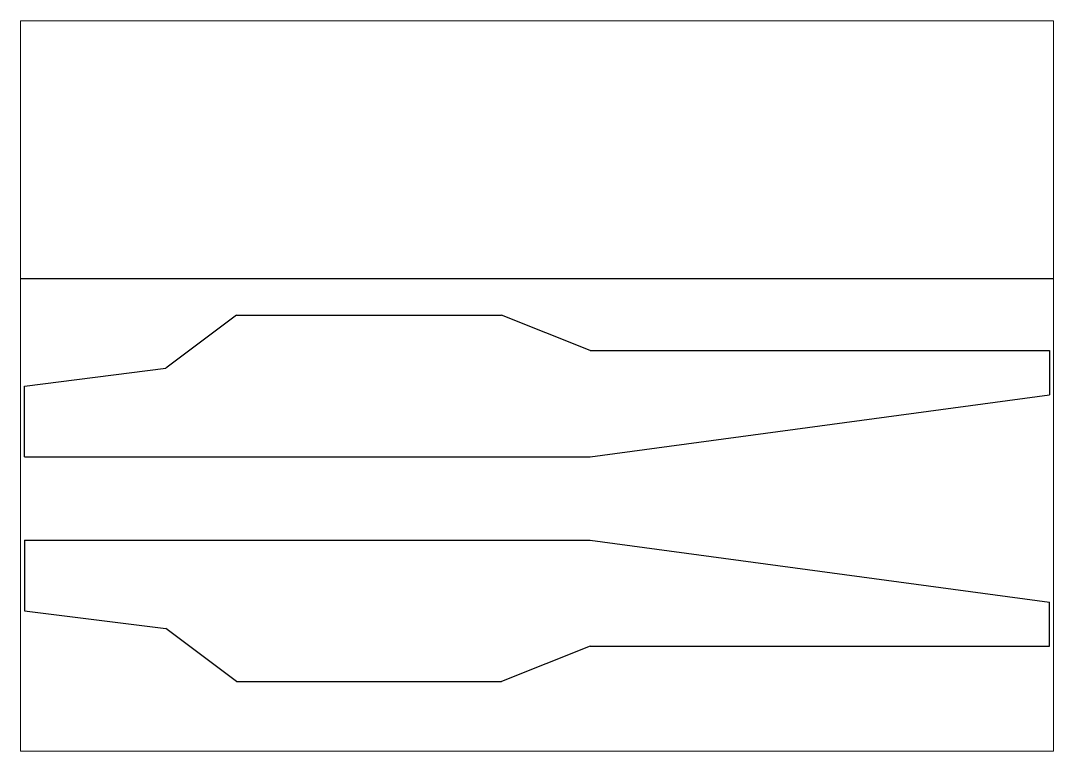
# Paper-space layout 'Layout1' of a CAD drawing. Header units: millimetres. Extents: x 30 to 267, y 21 to 189.
# The model-space entities are those that its viewports show. They can reach past a viewport. Long polylines and large blocks are cut down to what shows.
import ezdxf

# ---------------------------------------------------------------- set-up
doc = ezdxf.new("R2010")
doc.units = ezdxf.units.MM

msp = doc.modelspace()

# ---------------------------------------------------------------- linework, layer by layer
for p, q in [((615.78, 328.88), (575.78, 298.88)), ((615.78, 328.88), (765.78, 328.88)), ((815.78, 308.88), (765.78, 328.88)), ((815.78, 308.88), (1075.78, 308.88)), ((1075.78, 308.88), (1075.78, 283.88)), ((495.78, 288.88), (575.78, 298.88)), ((495.78, 248.88), (495.78, 288.88)), ((815.78, 248.88), (1075.78, 283.88)), ((495.78, 248.88), (575.78, 248.88)), ((575.78, 248.88), (815.78, 248.88)), ((495.78, 201.72), (495.78, 161.72)), ((495.78, 201.72), (575.78, 201.72)), ((575.78, 201.72), (815.78, 201.72)), ((815.78, 201.72), (1075.78, 166.72)), ((1075.78, 141.72), (1075.78, 166.72)), ((495.78, 161.72), (575.78, 151.72)), ((615.78, 121.72), (575.78, 151.72)), ((815.78, 141.72), (765.78, 121.72)), ((815.78, 141.72), (1075.78, 141.72)), ((615.78, 121.72), (765.78, 121.72))]:
    msp.add_line(p, q)
msp.add_lwpolyline([(477.74, 349.68), (1087.74, 349.68), (1087.74, -130.32), (477.74, -130.32)], close=True)

psp = doc.layouts.get("Layout1")

# ---------------------------------------------------------------- viewports
at = {"layer": '0'}
psp.add_viewport(center=(148.5, 105), size=(237.6, 168), view_center_point=(785.78, 288.88), view_height=413.1845, dxfattribs=at)

doc.saveas('drawing.dxf')
